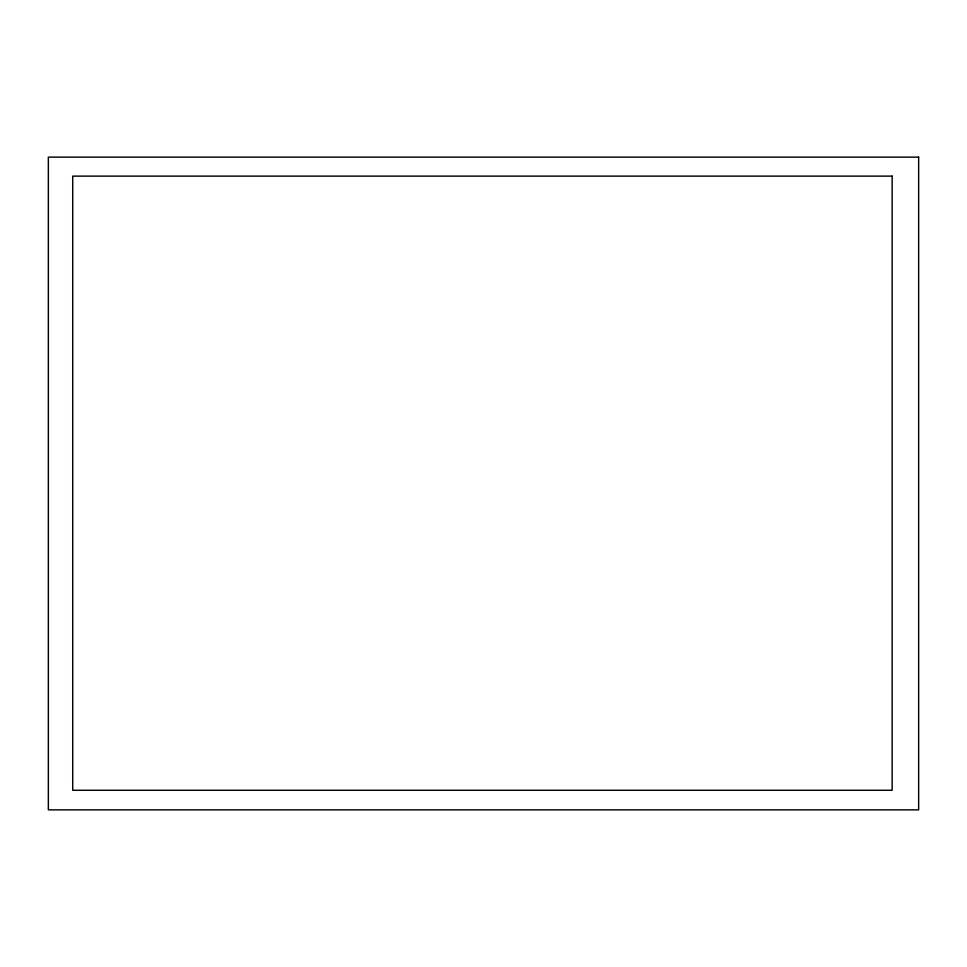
<?xml version="1.0" encoding="UTF-8"?>
<svg xmlns="http://www.w3.org/2000/svg" width="967" height="967" viewBox="0 0 967 967"><rect width="100%" height="100%" fill="white"/><g stroke="black" fill="none" stroke-linecap="round" stroke-linejoin="round"><path stroke-width="1.45" d="M918.65 157.137L48.35 157.137L48.35 809.862L918.65 809.862L918.65 157.137M892.142 176.127L72.718 176.127L72.718 790.281L892.142 790.281L892.142 176.127"/></g></svg>
